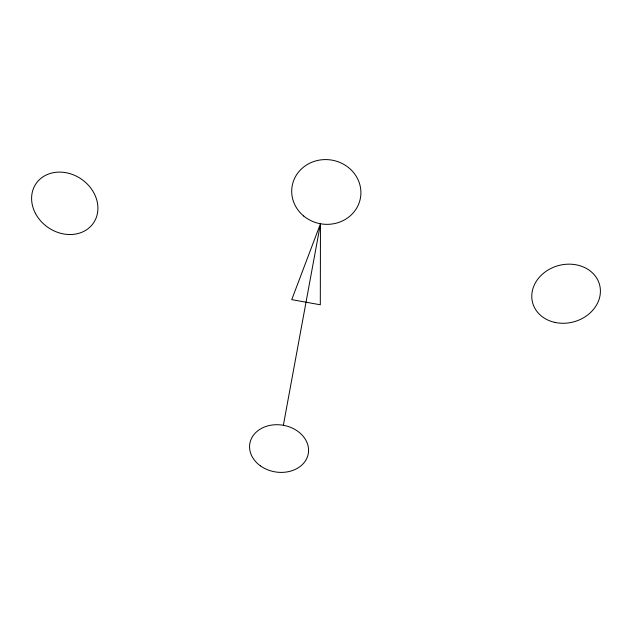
<?xml version="1.0" encoding="UTF-8"?>
<svg xmlns="http://www.w3.org/2000/svg" width="632" height="632" viewBox="0 0 632 632"><rect width="100%" height="100%" fill="white"/><g stroke="black" fill="none" stroke-linecap="round" stroke-linejoin="round"><path stroke-width="0.95" d="M320.464 223.752L320.305 304.782L291.731 299.639L320.464 223.752L283.381 425.178M303.708 216.025A34.657 32.319 9 0 0 360.303 198.693A34.657 32.319 9 0 0 314.902 161.168A34.657 32.319 9 0 0 303.708 216.025M260.416 465.855A29.657 23.66 9.6 0 0 308.195 454.132A29.657 23.66 9.6 0 0 268.608 425.684A29.657 23.66 9.6 0 0 260.416 465.855M554.999 322.423A34.673 29.159 -15.1 0 0 599.76 285.482A34.673 29.159 -15.1 0 0 543.481 273.253A34.673 29.159 -15.1 0 0 554.999 322.423M35.621 213.711A34.815 29.364 34.5 0 0 93.046 223.602A34.815 29.364 34.5 0 0 65.609 172.631A34.815 29.364 34.5 0 0 35.621 213.711"/></g></svg>
